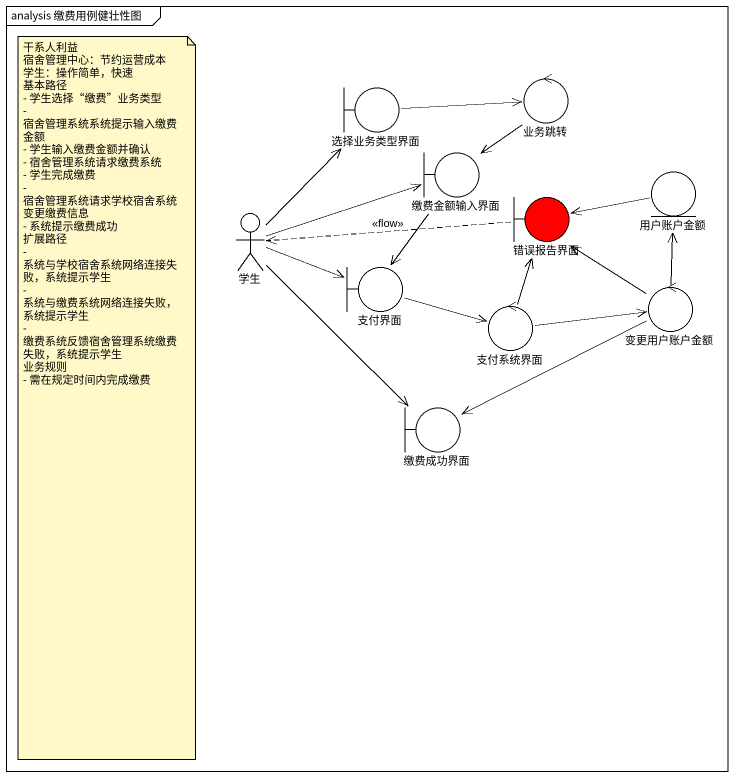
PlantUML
@startuml
mainframe analysis 缴费用例健壮性图
boundary 选择业务类型界面
control 业务跳转
boundary 缴费金额输入界面
boundary 错误报告界面 #FF0000
entity 用户账户金额
actor 学生
boundary 支付界面
control 变更用户账户金额
control 支付系统界面
boundary 缴费成功界面
选择业务类型界面 -right-> 业务跳转
业务跳转 --> 缴费金额输入界面
缴费金额输入界面 --> 支付界面
错误报告界面 .left.> 学生 : <<flow>>
用户账户金额 -left-> 错误报告界面
学生 -up-> 选择业务类型界面
学生 -right-> 缴费金额输入界面
学生 -right-> 支付界面
学生 --> 缴费成功界面
支付界面 -right-> 支付系统界面
变更用户账户金额 -up-> 错误报告界面
变更用户账户金额 -up-> 用户账户金额
变更用户账户金额 -left-> 缴费成功界面
支付系统界面 -up-> 错误报告界面
支付系统界面 -right-> 变更用户账户金额
note as N1
  干系人利益
  宿舍管理中心：节约运营成本
  学生：操作简单，快速
  基本路径
  - 学生选择“缴费”业务类型
  - 宿舍管理系统系统提示输入缴费金额
  - 学生输入缴费金额并确认
  - 宿舍管理系统请求缴费系统
  - 学生完成缴费
  - 宿舍管理系统请求学校宿舍系统变更缴费信息
  - 系统提示缴费成功
  扩展路径
  - 系统与学校宿舍系统网络连接失败，系统提示学生
  - 系统与缴费系统网络连接失败，系统提示学生
  - 缴费系统反馈宿舍管理系统缴费失败，系统提示学生
  业务规则
  - 需在规定时间内完成缴费
end note
@enduml
